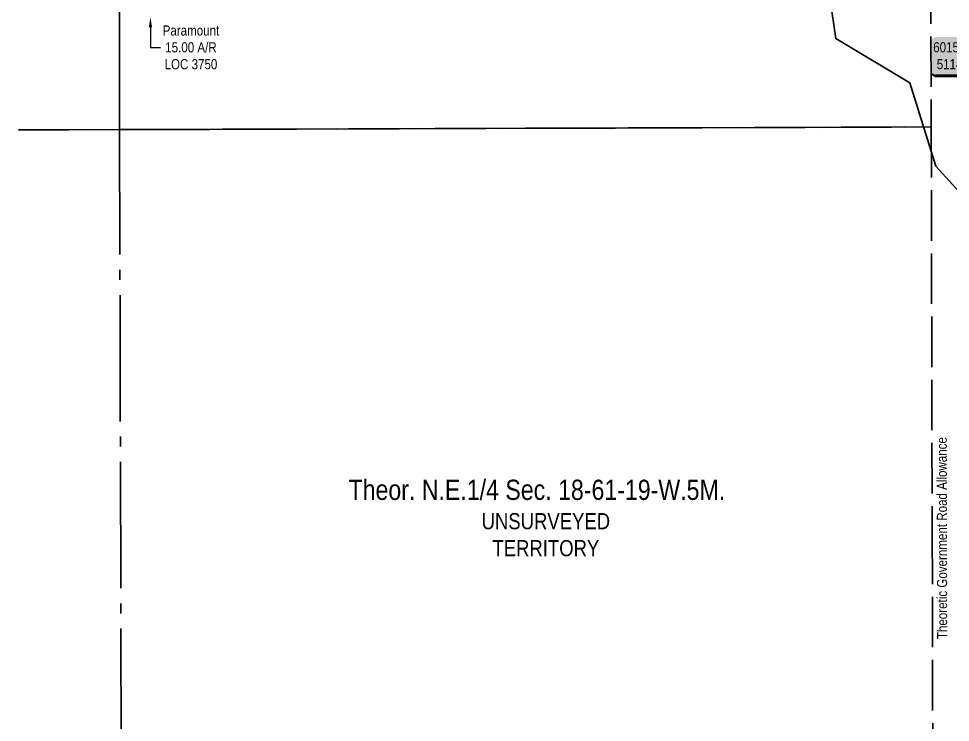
# Model space of a CAD drawing. Extents: x 507565 to 531726, y 6009554 to 6022365.
# Drawn here: x 510389 to 511312, y 6014454 to 6015150 of the extents above; entities that cross this region are included whole.
import ezdxf
from ezdxf.enums import TextEntityAlignment as Align

# ---------------------------------------------------------------- set-up
doc = ezdxf.new("R2010")
doc.units = 0
doc.header["$LTSCALE"] = 5
doc.header["$PDMODE"] = 34
doc.header["$PDSIZE"] = 0.03
doc.linetypes.add('foc-QUARTERLINE', pattern=[33, 25, -3, 2, -3])
doc.linetypes.add('foc-UNSURVEYED', pattern=[12.5, 10, -2.5])
doc.layers.get('Defpoints').update_dxf_attribs({"color": 9})
for name, color, linetype in [('C-SYMBOL', 7, 'Continuous'), ('DETAIL-T', 7, 'Continuous'), ('L-QSEC', 8, 'foc-QUARTERLINE'), ('L-ROAD-T', 7, 'Continuous'), ('L-UNS-T', 3, 'Continuous'), ('L-USEC', 7, 'foc-UNSURVEYED'), ('WETLAND', 143, 'Continuous')]:
    doc.layers.add(name, color=color, linetype=linetype)
doc.layers.add('F-AR-T', color=190, linetype='Continuous', lineweight=9)
doc.styles.add('175L', font='ARIALN.TTF', dxfattribs={"height": 20})
doc.styles.add('80', font='ARIALN.TTF', dxfattribs={"height": 10})
doc.styles.add('80CG', font='ARIALN.TTF', dxfattribs={"height": 10})
doc.styles.add('80L', font='ARIALN.TTF', dxfattribs={"height": 10})
doc.dimstyles.new('Compass 5 000', dxfattribs={"dimscale": 5, "dimtxt": 9, "dimasz": 2, "dimexe": 0.2, "dimexo": 0.0625, "dimgap": 0.5, "dimtad": 0, "dimtih": 1, "dimtoh": 1, "dimzin": 0, "dimdsep": 46, "dimtxsty": '80CG', "dimcen": 0.1, "dimse1": 1, "dimse2": 1, "dimclrd": 256, "dimclrt": 256, "dimaunit": 1, "dimadec": 4, "dimazin": 0, "dimtfac": 0.06, "dimtofl": 0, "dimtmove": 0, "dimatfit": 1, "dimfxl": 0.2, "dimtolj": 1, "dimtzin": 0, "dimlwd": -1, "dimarcsym": 0})

# ---------------------------------------------------------------- blocks, each defined once
blk = doc.blocks.new('*D101')
at = {"layer": 'Defpoints', "color": 0, "transparency": 16777216}
for p in [(510529.11, 6015166.38), (510519.89, 6015151.35), (510529.15, 6015151.37)]:
    blk.add_point(p, dxfattribs=at)
at = {"layer": 'F-AR-T', "transparency": 16777216}
for p, q in [((510519.83, 6015176.36), (510519.81, 6015186.36)), ((510519.92, 6015141.35), (510519.97, 6015121.5)), ((510519.97, 6015121.5), (510529.97, 6015121.5))]:
    blk.add_line(p, q, dxfattribs=at)
for points in [[(510521.5, 6015176.36), (510518.17, 6015176.35), (510519.86, 6015166.36)], [(510521.58, 6015141.36), (510518.25, 6015141.35), (510519.89, 6015151.35)]]:
    blk.add_solid(points, dxfattribs=at)
at = {"layer": 'F-AR-T', "transparency": 16777216, "insert": (510560.01, 6015121.5), "char_height": 10, "attachment_point": 5, "style": '80CG'}
blk.add_mtext('\\A1;Paramount\\P15.00 A/R\\PLOC 3750', dxfattribs=at)
blk = doc.blocks.new('*U288')
h = blk.add_hatch(color=254)
edge = h.paths.add_edge_path()
edge.add_line((-34, -20), (34, -20))
edge.add_arc((34, -14), 6, 270, 360)
edge.add_line((40, -14), (40, 12.5))
edge.add_arc((34, 12.5), 6, 0, 90)
edge.add_line((34, 18.5), (-34, 18.5))
edge.add_arc((-34, 12.5), 6, 90, 180)
edge.add_line((-40, 12.5), (-40, -14))
edge.add_arc((-34, -14), 6, 180, 270)
at = {"color": 1, "flags": 128}
blk.add_lwpolyline([(-34, -20, 3, 3, 0), (34, -20, 3, 3, 0.414214), (40, -14, 3, 3, 0), (40, 12.5, 3, 0, 0.414214), (34, 18.5, 0, 0, 0), (-34, 18.5, 0, 0, 0.414214), (-40, 12.5, 0, 0, 0), (-40, -14, 0, 3, 0.414214)], format="xyseb", close=True, dxfattribs=at)
blk.add_lwpolyline([(83.57, -7.59, 0, 10, 0), (0, 0, 5, 5, 0)], format="xyseb", dxfattribs=at)
at = {"color": 1, "style": '80'}
blk.add_attdef('ENTER_TEXT_001', (-36.68, -4.99), '', height=10, dxfattribs=at)

msp = doc.modelspace()

# ---------------------------------------------------------------- linework, layer by layer
at = {"layer": 'L-QSEC'}
for p, q in [((510489.421, 6015040.155), (510487.669, 6015805.089)), ((510493.086, 6013431.583), (510489.421, 6015040.155))]:
    msp.add_line(p, q, dxfattribs=at)
at = {"layer": 'L-USEC'}
for p, q in [((511291.854, 6015444.923), (511292.846, 6015042.783)), ((510389.421, 6015039.831), (510489.421, 6015040.155)), ((510489.421, 6015040.155), (510389.421, 6015039.831)), ((510489.421, 6015040.155), (510891.133, 6015041.469)), ((510891.133, 6015041.469), (510489.421, 6015040.155)), ((510891.133, 6015041.469), (511292.846, 6015042.783)), ((511292.846, 6015042.783), (510891.133, 6015041.469)), ((511292.846, 6015042.783), (511293.838, 6014640.644)), ((511293.838, 6014640.644), (511294.829, 6014238.505))]:
    msp.add_line(p, q, dxfattribs=at)
at = {"layer": 'WETLAND'}
msp.add_lwpolyline([(511384.119, 6015267.426), (511430.148, 6015122.094), (511455.859, 6015056.314), (511527.401, 6014880.078), (511492.862, 6014883.484), (511462.357, 6014887.693), (511420.218, 6014870.499), (511382.603, 6014897.907), (511360.692, 6014934.385), (511297.496, 6015004.011), (511271.544, 6015086.525), (511198.514, 6015130.229), (511192.684, 6015169.035)], dxfattribs=at)

# ---------------------------------------------------------------- block references
at = {"layer": 'DETAIL-T'}
ref = msp.add_blockref('*U288', (511332.097, 6015113.24), dxfattribs=dict(at, xscale=0.999459, yscale=0.999459, zscale=0.999459))
ref.add_attrib('ENTER_TEXT_001', '6015105.66 N.', (511294.821, 6015116.657), dxfattribs={"layer": '0', "color": 1, "height": 9.99459, "style": '80'})
ref.add_attrib('ENTER_TEXT_002', '511415.62 E.', (511298.295, 6015099.959), dxfattribs={"layer": '0', "color": 1, "height": 9.99459, "style": '80'})

# ---------------------------------------------------------------- texts
at = {"layer": 'C-SYMBOL', "color": 3, "style": '175L'}
msp.add_text('Theor. N.E.1/4 Sec. 18-61-19-W.5M.', height=19.98936, dxfattribs=at).set_placement((510902.429, 6014667.881), align=Align.BOTTOM_CENTER)
at = {"layer": 'L-ROAD-T', "style": '80L'}
msp.add_text('Theoretic Government Road Allowance', height=9.99468, rotation=90.141291, dxfattribs=at).set_placement((511303.445, 6014636.099), align=Align.MIDDLE_CENTER)
at = {"layer": 'L-UNS-T', "color": 3, "insert": (510911.348, 6014639.4), "char_height": 15.99149, "attachment_point": 5, "style": '80L'}
msp.add_mtext_dynamic_manual_height_columns('UNSURVEYED TERRITORY', width=126.41375, gutter_width=47.5, heights=[0], dxfattribs=at)

# ---------------------------------------------------------------- dimensions: what is measured, and where the dimension line sits
at = {"layer": 'F-AR-T'}
dim = msp.add_linear_dim(base=(510519.894, 6015151.353), p1=(510529.115, 6015166.379), p2=(510529.151, 6015151.375), angle=270.137578, text='Paramount\\P15.00 A/R\\PLOC 3750', dimstyle='Compass 5 000', dxfattribs=at)
dim.commit()
dim.dimension.update_dxf_attribs({"geometry": '*D101', "text_midpoint": (510560.01, 6015121.495), "dimtype": 161})

doc.saveas('drawing.dxf')
